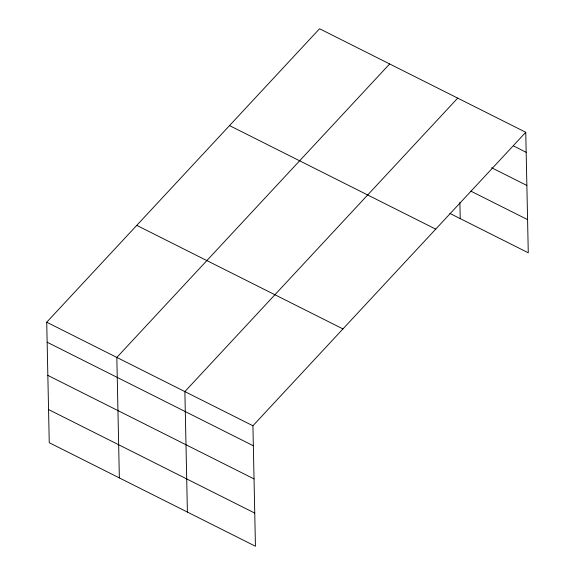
<?xml version="1.0" encoding="UTF-8"?>
<svg xmlns="http://www.w3.org/2000/svg" width="575" height="575" viewBox="0 0 575 575"><rect width="100%" height="100%" fill="white"/><g stroke="black" fill="none" stroke-linecap="round" stroke-linejoin="round"><path stroke-width="0.86" d="M525.751 132.293L252.921 425.766L255.444 546.25L49.249 442.707L46.726 322.216L319.556 28.75L525.751 132.293L528.274 252.784L449.823 213.39M389.663 63.954L116.833 357.42L119.356 477.911M457.707 98.124L184.877 391.589L187.4 512.081M513.36 145.863L526.168 152.296M491.639 167.763L526.865 185.452M470.738 191.08L527.577 219.621M229.526 125.594L435.713 229.138M136.764 225.371L342.952 328.922M46.726 322.216L252.921 425.766M47.15 342.218L253.338 445.762M47.84 375.382L254.035 478.925M48.559 409.544L254.747 513.087M459.892 202.479L460.23 218.615"/></g></svg>
